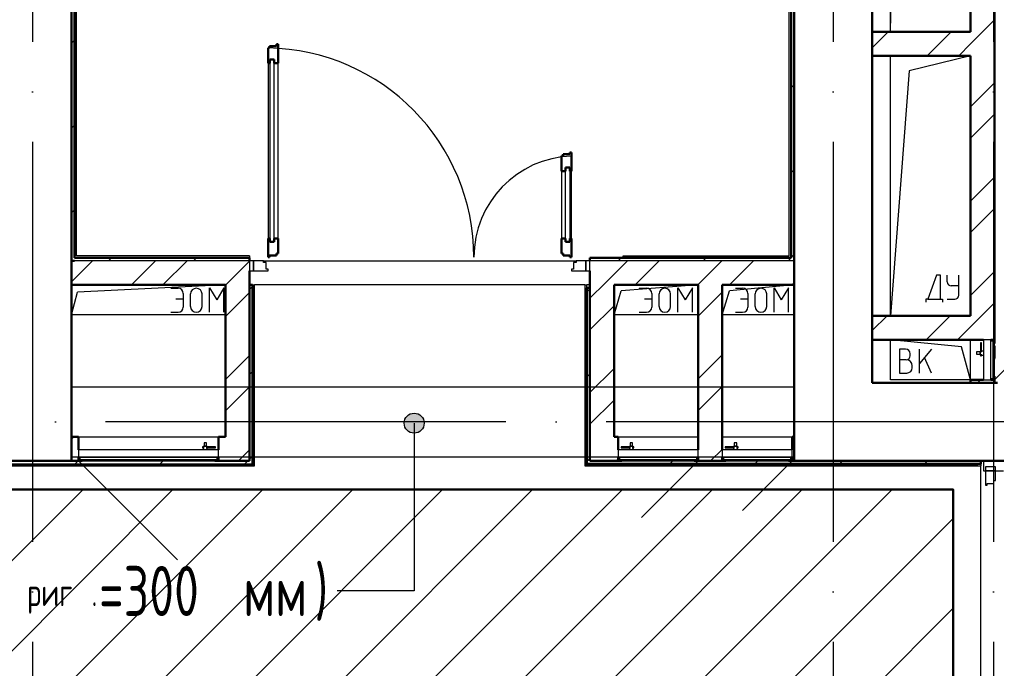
# Model space of a CAD drawing. Header units: millimetres. Extents: x -259809 to 472825, y -397243 to 31861.
# Drawn here: x -45520 to -40641, y -365465 to -362221 of the extents above; entities that cross this region are included whole.
import ezdxf

# ---------------------------------------------------------------- set-up
doc = ezdxf.new("R2010")
doc.units = ezdxf.units.MM
doc.linetypes.add('ADSK_Линия сетки', pattern=[25, 20, -2.5, 0, -2.5])
doc.linetypes.add('ADSK_Сверху', pattern=[450, 300, -150])
for name, color, linetype, lineweight in [('Аннотация', 252, 'Continuous', 18), ('Витраж', 252, 'Continuous', 9), ('Двери', 252, 'Continuous', 9), ('Линии', 7, 'Continuous', 9), ('лс', 5, 'Continuous', 30), ('Оборудование', 8, 'Continuous', 18), ('Ограждение', 252, 'Continuous', 9), ('Оси', 252, 'Continuous', 9), ('Перекрытие', 252, 'Continuous', 18), ('Стены внутренние', 252, 'Continuous', 18), ('Стены наружные', 252, 'Continuous', 18), ('Стены штриховка', 7, 'Continuous', 9)]:
    doc.layers.add(name, color=color, linetype=linetype, lineweight=lineweight)
doc.layers.add('Двери открывание', color=7, linetype='Continuous', lineweight=9, true_color=0xc0c0c0)
doc.styles.add('GOST Common_3', font='', dxfattribs={"height": 3.5})
doc.styles.add('GOST Common_5', font='', dxfattribs={"width": 0.9, "height": 2.5})
doc.styles.get('GOST Common_3').set_extended_font_data('GOST 2.304 type A')
doc.styles.get('GOST Common_5').set_extended_font_data('GOST 2.304 type A')
pattern_1 = [(0, (-32119.8, 94.4), (0, 600), []), (90, (-32119.8, 94.4), (-600, 4e-14), [])]

# ---------------------------------------------------------------- blocks, each defined once
blk = doc.blocks.new('1 этаж')
at = {"layer": 'Аннотация', "lineweight": 9, "true_color": 0x636466}
h = blk.add_hatch(color=251, dxfattribs=at)
edge = h.paths.add_edge_path()
edge.add_arc((-43549, -11552.1), 50, 0, 360)
at = {"layer": 'Ограждение', "true_color": 0x636466}
h = blk.add_hatch(dxfattribs=at)
h.set_pattern_fill('FP_25', color=251, style=0, pattern_type=2)
h.set_pattern_definition(pattern_1)
h.paths.add_polyline_path([(-44345.8, -11765.3), (-44345.8, -10860.3), (-44355.8, -10860.3), (-44355.8, -10875.3), (-44350.8, -10875.3), (-44350.8, -11760.3)])
h = blk.add_hatch(dxfattribs=at)
h.set_pattern_fill('FP_25', color=251, style=0, pattern_type=2)
h.set_pattern_definition(pattern_1)
h.paths.add_polyline_path([(-42695.8, -11765.3), (-42690.8, -11760.3), (-42690.8, -10880.3), (-42685.8, -10880.3), (-42686.1, -10860.3), (-42695.8, -10860.3), (-42695.8, -11760.3)])
h = blk.add_hatch(dxfattribs=at)
h.set_pattern_fill('FP_26', color=251, style=0, pattern_type=2)
h.set_pattern_definition(pattern_1)
h.paths.add_polyline_path([(-44345.8, -11765.3), (-44350.8, -11760.3), (-45745.8, -11760.3), (-45745.8, -11755.3), (-45760.8, -11755.3), (-45760.8, -11765.3), (-44350.8, -11765.3)])
h = blk.add_hatch(dxfattribs=at)
h.set_pattern_fill('FP_26', color=251, style=0, pattern_type=2)
h.set_pattern_definition(pattern_1)
h.paths.add_polyline_path([(-40733.3, -11765.3), (-40718.3, -11765.3), (-40718.3, -11755.3), (-40733.3, -11755.3), (-40733.3, -11760.3), (-42690.8, -11760.3), (-42695.8, -11765.3), (-40935.5, -11765.3)])
at = {"color": 251, "lineweight": 18, "true_color": 0x636466}
for p, q in [((-41170.8, -9595.3), (-41170.8, -5655.3)), ((-41170.8, -9595.3), (-41075.8, -5738.4)), ((-41170.8, -11015.3), (-41170.8, -9715.3)), ((-40770.8, -9715.3), (-41076.2, -9791.4)), ((-41076.2, -9791.4), (-41170.8, -11015.3)), ((-40940.1, -10812.8), (-40984, -10932.7)), ((-40920.5, -10812.8), (-40940.1, -10812.8)), ((-40920.6, -10932.8), (-40920.5, -10812.8)), ((-40886.4, -10846.2), (-40886.3, -10812.9)), ((-40829.1, -10912.9), (-40829, -10812.9)), ((-44490.8, -10860.3), (-45230.3, -10897)), ((-44764.8, -10877.6), (-44728.3, -10877.6)), ((-44571.8, -10875), (-44535.2, -10935)), ((-44571.8, -10997.6), (-44571.8, -10875)), ((-44498.7, -10875), (-44535.2, -10935)), ((-44498.7, -10997.6), (-44498.7, -10875)), ((-42130.8, -10860.3), (-42514.8, -10890.2)), ((-42424.8, -10877.6), (-42388.3, -10877.6)), ((-42231.8, -10875), (-42195.2, -10935)), ((-42231.8, -10997.6), (-42231.8, -10875)), ((-42158.7, -10875), (-42195.2, -10935)), ((-42158.7, -10997.6), (-42158.7, -10875)), ((-41650.8, -10860.3), (-41974.8, -10890.2)), ((-41944.8, -10877.6), (-41908.3, -10877.6)), ((-41751.8, -10875), (-41715.2, -10935)), ((-41751.8, -10997.6), (-41751.8, -10875)), ((-41678.7, -10875), (-41715.2, -10935)), ((-41678.7, -10997.6), (-41678.7, -10875)), ((-40829, -10866.3), (-40866.4, -10866.2)), ((-45260.8, -11010.3), (-45230.3, -10897)), ((-44702.2, -10903.7), (-44702.2, -10971.5)), ((-44665.7, -10968.9), (-44665.7, -10906.3)), ((-44608.3, -10968.9), (-44608.3, -10906.3)), ((-42550.8, -11010.3), (-42514.8, -10890.2)), ((-42362.2, -10903.7), (-42362.2, -10971.5)), ((-42325.7, -10968.9), (-42325.7, -10906.3)), ((-42268.3, -10968.9), (-42268.3, -10906.3)), ((-42010.8, -11010.3), (-41974.8, -10890.2)), ((-41882.2, -10903.7), (-41882.2, -10971.5)), ((-41845.7, -10968.9), (-41845.7, -10906.3)), ((-41788.3, -10968.9), (-41788.3, -10906.3)), ((-44738.7, -10929.8), (-44702.2, -10929.8)), ((-42398.7, -10929.8), (-42362.2, -10929.8)), ((-41918.7, -10929.8), (-41882.2, -10929.8)), ((-40994, -10932.7), (-40994, -10947.7)), ((-40984, -10932.7), (-40994, -10932.7)), ((-40984, -10932.7), (-40920.6, -10932.8)), ((-40920.6, -10932.8), (-40910.6, -10932.8)), ((-40910.6, -10932.8), (-40910.7, -10947.8)), ((-40886.5, -10932.9), (-40849.1, -10932.9)), ((-44490.8, -11010.3), (-45260.8, -11010.3)), ((-44764.8, -10997.6), (-44728.3, -10997.6)), ((-42130.8, -11010.3), (-42550.8, -11010.3)), ((-42424.8, -10997.6), (-42388.3, -10997.6)), ((-41650.8, -11010.3), (-42010.8, -11010.3)), ((-41944.8, -10997.6), (-41908.3, -10997.6)), ((-40816, -11170), (-41170.8, -11135.3)), ((-41170.8, -11335.3), (-41170.8, -11135.3)), ((-40770.8, -11335.3), (-40816, -11170)), ((-41094.7, -11181.6), (-41124.7, -11181.6)), ((-41124.7, -11181.6), (-41124.7, -11301.6)), ((-41071.3, -11214.9), (-41071.3, -11204.9)), ((-40964.7, -11181.6), (-41024.7, -11253.1)), ((-41024.7, -11301.6), (-41024.7, -11181.6)), ((-41091.3, -11234.9), (-41124.7, -11234.9)), ((-41061.3, -11274.9), (-41061.3, -11264.9)), ((-40964.7, -11301.6), (-41000.6, -11224.4)), ((-41124.7, -11301.6), (-41088, -11301.6)), ((-40770.8, -11335.3), (-41170.8, -11335.3))]:
    blk.add_line(p, q, dxfattribs=at)
for centre, radius, start, end in [((-44728.3, -10903.7), 26.1, 0, 90), ((-44637, -10906.3), 28.7, 0, 180), ((-42388.3, -10903.7), 26.1, 0, 90), ((-42297, -10906.3), 28.7, 0, 180), ((-41908.3, -10903.7), 26.1, 0, 90), ((-41817, -10906.3), 28.7, 0, 180), ((-40866.4, -10846.2), 20, 179.913, 269.913), ((-40849.1, -10912.9), 20, 269.913, 359.913), ((-44728.3, -10971.5), 26.1, 270, 0), ((-44637, -10968.9), 28.7, 180, 0), ((-42388.3, -10971.5), 26.1, 270, 0), ((-42297, -10968.9), 28.7, 180, 0), ((-41908.3, -10971.5), 26.1, 270, 0), ((-41817, -10968.9), 28.7, 180, 0), ((-41094.7, -11204.9), 23.3, 0, 90), ((-41091.3, -11214.9), 20, 270, 0), ((-41091.3, -11264.9), 30, 0, 90), ((-41088, -11274.9), 26.7, 270, 0)]:
    blk.add_arc(centre, radius, start, end, dxfattribs=at)
at = {"layer": 'Аннотация', "color": 251, "lineweight": 9, "true_color": 0x636466}
for p, q in [((-43549, -11552.1), (-43549, -12391)), ((-43927.4, -12391), (-43933.6, -12391)), ((-43549, -12391), (-43927.4, -12391))]:
    blk.add_line(p, q, dxfattribs=at)
blk.add_circle((-43549, -11552.1), 50, dxfattribs=at)
at = {"layer": 'Витраж', "color": 251, "lineweight": 18, "true_color": 0x636466}
for p, q in [((-40705.8, -11740.3), (-40705.8, -11790.3)), ((-40605.8, -11740.3), (-40705.8, -11740.3)), ((-40705.8, -11790.3), (-40695.8, -11790.3)), ((-40645.8, -11790.3), (-40605.8, -11790.3))]:
    blk.add_line(p, q, dxfattribs=at)
at = {"layer": 'Двери', "color": 251, "lineweight": 30, "true_color": 0x636466}
for p, q in [((-44228.8, -9658.3), (-44236.8, -9658.3)), ((-44236.8, -9658.3), (-44236.8, -9667.3)), ((-44228.8, -9752.3), (-44228.8, -9658.3)), ((-44270.8, -9676.3), (-44278.8, -9676.3)), ((-44278.8, -9676.3), (-44278.8, -9752.3)), ((-44236.8, -9667.3), (-44270.8, -9667.3)), ((-44270.8, -9667.3), (-44270.8, -9676.3)), ((-44269.8, -9752.3), (-44278.8, -9752.3)), ((-44269.8, -9734.3), (-44269.8, -9752.3)), ((-44248.8, -9734.3), (-44269.8, -9734.3)), ((-44248.8, -9752.3), (-44248.8, -9734.3)), ((-44228.8, -9752.3), (-44248.8, -9752.3)), ((-42804.8, -10216.3), (-42812.8, -10216.3)), ((-42812.8, -10216.3), (-42812.8, -10292.3)), ((-42770.8, -10207.3), (-42804.8, -10207.3)), ((-42804.8, -10207.3), (-42804.8, -10216.3)), ((-42762.8, -10198.3), (-42770.8, -10198.3)), ((-42770.8, -10198.3), (-42770.8, -10207.3)), ((-42762.8, -10292.3), (-42762.8, -10198.3)), ((-42812.8, -10292.3), (-42792.8, -10292.3)), ((-42792.8, -10292.3), (-42792.8, -10274.3)), ((-42792.8, -10274.3), (-42771.8, -10274.3)), ((-42771.8, -10274.3), (-42771.8, -10292.3)), ((-42771.8, -10292.3), (-42762.8, -10292.3)), ((-44278.8, -10628.3), (-44278.8, -10722.3)), ((-44269.8, -10628.3), (-44278.8, -10628.3)), ((-44269.8, -10646.3), (-44269.8, -10628.3)), ((-44248.8, -10628.3), (-44248.8, -10646.3)), ((-44228.8, -10628.3), (-44248.8, -10628.3)), ((-44228.8, -10704.3), (-44228.8, -10628.3)), ((-42812.8, -10628.3), (-42812.8, -10704.3)), ((-42812.8, -10628.3), (-42792.8, -10628.3)), ((-42792.8, -10628.3), (-42792.8, -10646.3)), ((-42771.8, -10628.3), (-42762.8, -10628.3)), ((-42771.8, -10646.3), (-42771.8, -10628.3)), ((-42762.8, -10722.3), (-42762.8, -10628.3)), ((-44248.8, -10646.3), (-44269.8, -10646.3)), ((-42792.8, -10646.3), (-42771.8, -10646.3)), ((-44278.8, -10722.3), (-44270.8, -10722.3)), ((-44270.8, -10722.3), (-44270.8, -10713.3)), ((-44270.8, -10713.3), (-44236.8, -10713.3)), ((-44236.8, -10713.3), (-44236.8, -10704.3)), ((-44236.8, -10704.3), (-44228.8, -10704.3)), ((-42812.8, -10704.3), (-42804.8, -10704.3)), ((-42804.8, -10704.3), (-42804.8, -10713.3)), ((-42804.8, -10713.3), (-42770.8, -10713.3)), ((-42770.8, -10713.3), (-42770.8, -10722.3)), ((-42770.8, -10722.3), (-42762.8, -10722.3))]:
    blk.add_line(p, q, dxfattribs=at)
at = {"layer": 'Двери', "color": 251, "true_color": 0x636466}
for p, q in [((-44278.8, -9752.3), (-44278.8, -10628.3)), ((-44269.8, -9734.3), (-44269.8, -10646.3)), ((-44248.8, -9734.3), (-44269.8, -9734.3)), ((-44248.8, -10646.3), (-44248.8, -9734.3)), ((-44228.8, -10628.3), (-44228.8, -9752.3)), ((-42812.8, -10292.3), (-42812.8, -10628.3)), ((-42792.8, -10646.3), (-42792.8, -10274.3)), ((-42792.8, -10274.3), (-42771.8, -10274.3)), ((-42771.8, -10274.3), (-42771.8, -10646.3)), ((-42762.8, -10628.3), (-42762.8, -10292.3)), ((-44269.8, -10646.3), (-44248.8, -10646.3)), ((-42771.8, -10646.3), (-42792.8, -10646.3)), ((-44370.8, -10740.3), (-44370.8, -10790.3)), ((-44350.8, -10740.3), (-44370.8, -10740.3)), ((-44350.8, -10790.3), (-44350.8, -10740.3)), ((-44301.8, -10740.3), (-44350.8, -10740.3)), ((-44350.8, -10740.3), (-44350.8, -10790.3)), ((-44301.8, -10748.3), (-44301.8, -10740.3)), ((-44287.8, -10748.3), (-44301.8, -10748.3)), ((-44287.8, -10782.3), (-44287.8, -10748.3)), ((-44278.8, -10782.3), (-44287.8, -10782.3)), ((-44278.8, -10790.3), (-44278.8, -10782.3)), ((-42753.8, -10782.3), (-42762.8, -10782.3)), ((-42762.8, -10782.3), (-42762.8, -10790.3)), ((-42739.8, -10748.3), (-42753.8, -10748.3)), ((-42753.8, -10748.3), (-42753.8, -10782.3)), ((-42739.8, -10740.3), (-42739.8, -10748.3)), ((-42690.8, -10740.3), (-42739.8, -10740.3)), ((-42670.8, -10740.3), (-42690.8, -10740.3)), ((-42690.8, -10740.3), (-42690.8, -10790.3)), ((-42690.8, -10790.3), (-42690.8, -10740.3)), ((-42670.8, -10790.3), (-42670.8, -10740.3)), ((-44370.8, -10790.3), (-44350.8, -10790.3)), ((-44350.8, -10790.3), (-44278.8, -10790.3)), ((-42762.8, -10790.3), (-42690.8, -10790.3)), ((-42690.8, -10790.3), (-42670.8, -10790.3)), ((-40645.8, -11770.3), (-40695.8, -11770.3)), ((-40695.8, -11770.3), (-40695.8, -11790.3)), ((-40695.8, -11790.3), (-40645.8, -11790.3)), ((-40645.8, -11790.3), (-40695.8, -11790.3)), ((-40695.8, -11790.3), (-40695.8, -11862.3)), ((-40645.8, -11790.3), (-40645.8, -11770.3)), ((-40645.8, -11839.3), (-40645.8, -11790.3)), ((-40687.8, -11862.3), (-40687.8, -11853.3)), ((-40687.8, -11853.3), (-40653.8, -11853.3)), ((-40653.8, -11853.3), (-40653.8, -11839.3)), ((-40653.8, -11839.3), (-40645.8, -11839.3)), ((-40695.8, -11862.3), (-40687.8, -11862.3))]:
    blk.add_line(p, q, dxfattribs=at)
at = {"layer": 'Двери открывание', "color": 251, "true_color": 0x636466}
for centre, radius, start, end in [((-44296.8, -10722.3), 1046, 0, 89.014), ((-42744.8, -10722.3), 506, 92.0386, 180)]:
    blk.add_arc(centre, radius, start, end, dxfattribs=at)
at = {"layer": 'Линии', "color": 251, "linetype": 'ADSK_Сверху', "ltscale": 100, "true_color": 0x636466}
for p, q in [((-45260.8, -11370.3), (-41650.8, -11370.3)), ((-45260.8, -11720.3), (-41650.8, -11720.3))]:
    blk.add_line(p, q, dxfattribs=at)
at = {"layer": 'Оборудование', "color": 251, "true_color": 0x636466}
for p, q in [((-40721.2, -11151.2), (-40721.2, -11197)), ((-40716.2, -11151.2), (-40721.2, -11151.2)), ((-40716.2, -11197), (-40716.2, -11151.2)), ((-40669.4, -11135.3), (-40705.8, -11135.3)), ((-40705.8, -11135.3), (-40705.8, -11335.3)), ((-40668.5, -11334.4), (-40668.5, -11136.2)), ((-40658.8, -11142.3), (-40668.5, -11142.3)), ((-40658.8, -11163.3), (-40657.4, -11163.3)), ((-40658.8, -11163.3), (-40657.4, -11163.3)), ((-40657.8, -11327.4), (-40657.8, -11143.3)), ((-40650.8, -11154.3), (-40656.3, -11154.3)), ((-40650.8, -11316.3), (-40650.8, -11154.3)), ((-40648.8, -11163.3), (-40650.8, -11163.3)), ((-40648.8, -11167.3), (-40648.8, -11163.3)), ((-40648.8, -11167.3), (-40648.8, -11227.8)), ((-40723.7, -11195.7), (-40741.1, -11195.7)), ((-40741.1, -11195.7), (-40741.1, -11207.9)), ((-40741.1, -11207.9), (-40723.7, -11207.9)), ((-40721.7, -11193.7), (-40723.7, -11195.7)), ((-40723.7, -11195.7), (-40723.7, -11207.9)), ((-40723.7, -11207.9), (-40721.7, -11209.9)), ((-40705.8, -11192.2), (-40721.7, -11192.2)), ((-40721.7, -11192.2), (-40721.7, -11211.5)), ((-40721.7, -11211.5), (-40705.8, -11211.5)), ((-40721.2, -11206.6), (-40721.2, -11214.9)), ((-40721.2, -11214.9), (-40716.2, -11214.9)), ((-40716.2, -11214.9), (-40716.2, -11206.6)), ((-40650.8, -11335.3), (-40509.4, -11193.9)), ((-40650.8, -11231.8), (-40648.8, -11231.8)), ((-40648.8, -11231.8), (-40648.8, -11227.8)), ((-40657.4, -11307.3), (-40658.8, -11307.3)), ((-40658.8, -11307.3), (-40657.3, -11307.3)), ((-40656.3, -11316.3), (-40650.8, -11316.3)), ((-40705.8, -11335.3), (-40669.4, -11335.3)), ((-40668.5, -11328.3), (-40658.8, -11328.3)), ((-44598.4, -11650), (-44598.4, -11667.5)), ((-44586.2, -11650), (-44598.4, -11650)), ((-44586.2, -11667.5), (-44586.2, -11650)), ((-42470.4, -11650), (-42470.4, -11667.5)), ((-42458.2, -11650), (-42470.4, -11650)), ((-42458.2, -11667.5), (-42458.2, -11650)), ((-41950.4, -11650), (-41950.4, -11667.5)), ((-41938.2, -11650), (-41950.4, -11650)), ((-41938.2, -11667.5), (-41938.2, -11650)), ((-45225.8, -11685.3), (-45225.8, -11721.7)), ((-44525.8, -11685.3), (-45225.8, -11685.3)), ((-44597.1, -11669.9), (-44605.4, -11669.9)), ((-44605.4, -11669.9), (-44605.4, -11674.9)), ((-44605.4, -11674.9), (-44597.1, -11674.9)), ((-44602, -11669.4), (-44602, -11685.3)), ((-44582.7, -11669.4), (-44602, -11669.4)), ((-44598.4, -11667.5), (-44600.4, -11669.4)), ((-44586.2, -11667.5), (-44598.4, -11667.5)), ((-44541.7, -11669.9), (-44587.5, -11669.9)), ((-44587.5, -11674.9), (-44541.7, -11674.9)), ((-44584.2, -11669.4), (-44586.2, -11667.5)), ((-44582.7, -11685.3), (-44582.7, -11669.4)), ((-44541.7, -11674.9), (-44541.7, -11669.9)), ((-44525.8, -11721.7), (-44525.8, -11685.3)), ((-42530.8, -11685.3), (-42530.8, -11721.7)), ((-42130.8, -11685.3), (-42530.8, -11685.3)), ((-42515, -11669.9), (-42515, -11674.9)), ((-42469.1, -11669.9), (-42515, -11669.9)), ((-42515, -11674.9), (-42469.1, -11674.9)), ((-42474, -11669.4), (-42474, -11685.3)), ((-42454.7, -11669.4), (-42474, -11669.4)), ((-42470.4, -11667.5), (-42472.4, -11669.4)), ((-42458.2, -11667.5), (-42470.4, -11667.5)), ((-42451.2, -11669.9), (-42459.5, -11669.9)), ((-42459.5, -11674.9), (-42451.2, -11674.9)), ((-42456.2, -11669.4), (-42458.2, -11667.5)), ((-42454.7, -11685.3), (-42454.7, -11669.4)), ((-42451.2, -11674.9), (-42451.2, -11669.9)), ((-42130.8, -11721.7), (-42130.8, -11685.3)), ((-42010.8, -11685.3), (-42010.8, -11721.7)), ((-41660.8, -11685.3), (-42010.8, -11685.3)), ((-41995, -11669.9), (-41995, -11674.9)), ((-41949.1, -11669.9), (-41995, -11669.9)), ((-41995, -11674.9), (-41949.1, -11674.9)), ((-41954, -11669.4), (-41954, -11685.3)), ((-41934.7, -11669.4), (-41954, -11669.4)), ((-41950.4, -11667.5), (-41952.4, -11669.4)), ((-41938.2, -11667.5), (-41950.4, -11667.5)), ((-41931.2, -11669.9), (-41939.5, -11669.9)), ((-41939.5, -11674.9), (-41931.2, -11674.9)), ((-41936.2, -11669.4), (-41938.2, -11667.5)), ((-41934.7, -11685.3), (-41934.7, -11669.4)), ((-41931.2, -11674.9), (-41931.2, -11669.9)), ((-41660.8, -11721.7), (-41660.8, -11685.3)), ((-45225.8, -11740.3), (-44730.8, -12235.3)), ((-45224.9, -11722.6), (-44526.7, -11722.6)), ((-45218.8, -11722.6), (-45218.8, -11732.4)), ((-45217.8, -11733.3), (-44533.8, -11733.3)), ((-45206.8, -11734.8), (-45206.8, -11740.3)), ((-45206.8, -11740.3), (-44544.8, -11740.3)), ((-44544.8, -11740.3), (-44544.8, -11734.8)), ((-44532.8, -11732.4), (-44532.8, -11722.6)), ((-42529.9, -11722.6), (-42131.7, -11722.6)), ((-42523.8, -11722.6), (-42523.8, -11732.4)), ((-42522.8, -11733.3), (-42138.8, -11733.3)), ((-42511.8, -11734.8), (-42511.8, -11740.3)), ((-42511.8, -11740.3), (-42149.8, -11740.3)), ((-42130.8, -11740.3), (-42413.6, -12023.2)), ((-42149.8, -11740.3), (-42149.8, -11734.8)), ((-42137.8, -11732.4), (-42137.8, -11722.6)), ((-42009.9, -11722.6), (-41661.7, -11722.6)), ((-42003.8, -11722.6), (-42003.8, -11732.4)), ((-42002.8, -11733.3), (-41668.8, -11733.3)), ((-41991.8, -11734.8), (-41991.8, -11740.3)), ((-41991.8, -11740.3), (-41679.8, -11740.3)), ((-41660.8, -11740.3), (-41908.3, -11987.8)), ((-41688.8, -11732.4), (-41688.8, -11733.5)), ((-41688.8, -11733.5), (-41688.8, -11732.4)), ((-41679.8, -11740.3), (-41679.8, -11734.8)), ((-41667.8, -11732.4), (-41667.8, -11722.6))]:
    blk.add_line(p, q, dxfattribs=at)
for points, knots in [([(-40668.5, -11136.2), (-40668.5, -11136.1), (-40668.5, -11136), (-40668.6, -11135.9), (-40668.6, -11135.7), (-40668.8, -11135.6), (-40669, -11135.4), (-40669.2, -11135.3), (-40669.3, -11135.3), (-40669.4, -11135.3)], [0, 0, 0, 0, 0.166667, 0.25, 0.333333, 0.5, 0.666667, 0.833333, 1, 1, 1, 1]), ([(-40657.8, -11143.3), (-40657.8, -11143.2), (-40657.8, -11143.1), (-40657.9, -11142.9), (-40657.9, -11142.8), (-40658, -11142.7), (-40658.1, -11142.5), (-40658.3, -11142.4), (-40658.5, -11142.3), (-40658.7, -11142.3), (-40658.8, -11142.3)], [0, 0, 0, 0, 0.166667, 0.25, 0.333333, 0.416667, 0.541667, 0.666667, 0.833333, 1, 1, 1, 1]), ([(-40656.3, -11154.3), (-40656.4, -11154.3), (-40656.6, -11154.3), (-40656.9, -11154.2), (-40657, -11154.1), (-40657.2, -11154), (-40657.4, -11153.9), (-40657.5, -11153.7), (-40657.6, -11153.5), (-40657.7, -11153.4), (-40657.8, -11153.1), (-40657.8, -11152.9), (-40657.8, -11152.8)], [0, 0, 0, 0, 0.166667, 0.25, 0.333333, 0.416667, 0.5, 0.583333, 0.666667, 0.75, 0.833333, 1, 1, 1, 1]), ([(-40657.8, -11317.8), (-40657.8, -11317.7), (-40657.8, -11317.5), (-40657.7, -11317.3), (-40657.6, -11317.1), (-40657.5, -11316.9), (-40657.4, -11316.8), (-40657.2, -11316.6), (-40657, -11316.5), (-40656.9, -11316.4), (-40656.6, -11316.3), (-40656.4, -11316.3), (-40656.3, -11316.3)], [-1, -1, -1, -1, -0.833333, -0.75, -0.666667, -0.583333, -0.5, -0.416667, -0.333333, -0.25, -0.166667, 0, 0, 0, 0]), ([(-40669.4, -11335.3), (-40669.3, -11335.3), (-40669.2, -11335.3), (-40669, -11335.2), (-40668.8, -11335.1), (-40668.6, -11334.9), (-40668.6, -11334.8), (-40668.5, -11334.6), (-40668.5, -11334.5), (-40668.5, -11334.4)], [-1, -1, -1, -1, -0.833333, -0.666667, -0.5, -0.333333, -0.25, -0.166667, 0, 0, 0, 0]), ([(-40658.8, -11328.3), (-40658.7, -11328.3), (-40658.5, -11328.3), (-40658.3, -11328.2), (-40658.1, -11328.1), (-40658, -11328), (-40657.9, -11327.8), (-40657.9, -11327.7), (-40657.8, -11327.6), (-40657.8, -11327.4), (-40657.8, -11327.4)], [-1, -1, -1, -1, -0.833333, -0.666667, -0.541667, -0.416667, -0.333333, -0.25, -0.166667, 0, 0, 0, 0]), ([(-45225.8, -11721.7), (-45225.8, -11721.8), (-45225.8, -11721.9), (-45225.7, -11722.2), (-45225.5, -11722.4), (-45225.4, -11722.5), (-45225.2, -11722.5), (-45225.1, -11722.6), (-45225, -11722.6), (-45224.9, -11722.6)], [-1, -1, -1, -1, -0.833333, -0.666667, -0.5, -0.333333, -0.25, -0.166667, 0, 0, 0, 0]), ([(-45218.8, -11732.4), (-45218.8, -11732.4), (-45218.8, -11732.6), (-45218.7, -11732.8), (-45218.6, -11733), (-45218.4, -11733.1), (-45218.3, -11733.2), (-45218.2, -11733.2), (-45218.1, -11733.3), (-45217.9, -11733.3), (-45217.8, -11733.3)], [-1, -1, -1, -1, -0.833333, -0.666667, -0.541667, -0.416667, -0.333333, -0.25, -0.166667, 0, 0, 0, 0]), ([(-45208.3, -11733.3), (-45208.2, -11733.3), (-45208, -11733.3), (-45207.7, -11733.4), (-45207.6, -11733.5), (-45207.4, -11733.6), (-45207.2, -11733.8), (-45207.1, -11733.9), (-45207, -11734.1), (-45206.9, -11734.3), (-45206.8, -11734.5), (-45206.8, -11734.7), (-45206.8, -11734.8)], [-1, -1, -1, -1, -0.833333, -0.75, -0.666667, -0.583333, -0.5, -0.416667, -0.333333, -0.25, -0.166667, 0, 0, 0, 0]), ([(-44544.8, -11734.8), (-44544.8, -11734.7), (-44544.8, -11734.5), (-44544.7, -11734.3), (-44544.6, -11734.1), (-44544.5, -11733.9), (-44544.4, -11733.8), (-44544.2, -11733.6), (-44544, -11733.5), (-44543.9, -11733.4), (-44543.6, -11733.3), (-44543.4, -11733.3), (-44543.3, -11733.3)], [0, 0, 0, 0, 0.166667, 0.25, 0.333333, 0.416667, 0.5, 0.583333, 0.666667, 0.75, 0.833333, 1, 1, 1, 1]), ([(-44533.8, -11733.3), (-44533.7, -11733.3), (-44533.5, -11733.3), (-44533.4, -11733.2), (-44533.3, -11733.2), (-44533.2, -11733.1), (-44533, -11733), (-44532.9, -11732.8), (-44532.8, -11732.6), (-44532.8, -11732.4), (-44532.8, -11732.4)], [0, 0, 0, 0, 0.166667, 0.25, 0.333333, 0.416667, 0.541667, 0.666667, 0.833333, 1, 1, 1, 1]), ([(-44526.7, -11722.6), (-44526.6, -11722.6), (-44526.5, -11722.6), (-44526.4, -11722.5), (-44526.2, -11722.5), (-44526.1, -11722.4), (-44525.9, -11722.2), (-44525.8, -11721.9), (-44525.8, -11721.8), (-44525.8, -11721.7)], [0, 0, 0, 0, 0.166667, 0.25, 0.333333, 0.5, 0.666667, 0.833333, 1, 1, 1, 1]), ([(-42530.8, -11721.7), (-42530.8, -11721.8), (-42530.8, -11721.9), (-42530.7, -11722.1), (-42530.6, -11722.3), (-42530.4, -11722.4), (-42530.3, -11722.5), (-42530.1, -11722.6), (-42530, -11722.6), (-42529.9, -11722.6)], [0, 0, 0, 0, 0.166667, 0.333333, 0.458333, 0.583333, 0.708333, 0.833333, 1, 1, 1, 1]), ([(-42523.8, -11732.4), (-42523.8, -11732.4), (-42523.8, -11732.6), (-42523.7, -11732.8), (-42523.6, -11733), (-42523.4, -11733.1), (-42523.3, -11733.2), (-42523.2, -11733.2), (-42523.1, -11733.3), (-42522.9, -11733.3), (-42522.8, -11733.3)], [0, 0, 0, 0, 0.166667, 0.333333, 0.458333, 0.583333, 0.666667, 0.75, 0.833333, 1, 1, 1, 1]), ([(-42513.3, -11733.3), (-42513.2, -11733.3), (-42513, -11733.3), (-42512.7, -11733.4), (-42512.6, -11733.5), (-42512.4, -11733.6), (-42512.2, -11733.8), (-42512.1, -11733.9), (-42512, -11734.1), (-42511.9, -11734.3), (-42511.8, -11734.5), (-42511.8, -11734.7), (-42511.8, -11734.8)], [0, 0, 0, 0, 0.166667, 0.25, 0.333333, 0.416667, 0.5, 0.583333, 0.666667, 0.75, 0.833333, 1, 1, 1, 1]), ([(-42149.8, -11734.8), (-42149.8, -11734.7), (-42149.8, -11734.5), (-42149.7, -11734.3), (-42149.6, -11734.1), (-42149.5, -11733.9), (-42149.4, -11733.8), (-42149.2, -11733.6), (-42149, -11733.5), (-42148.9, -11733.4), (-42148.6, -11733.3), (-42148.4, -11733.3), (-42148.3, -11733.3)], [-1, -1, -1, -1, -0.833333, -0.75, -0.666667, -0.583333, -0.5, -0.416667, -0.333333, -0.25, -0.166667, 0, 0, 0, 0]), ([(-42138.8, -11733.3), (-42138.7, -11733.3), (-42138.5, -11733.3), (-42138.4, -11733.2), (-42138.3, -11733.2), (-42138.2, -11733.1), (-42138, -11733), (-42137.9, -11732.8), (-42137.8, -11732.6), (-42137.8, -11732.4), (-42137.8, -11732.4)], [-1, -1, -1, -1, -0.833333, -0.75, -0.666667, -0.583333, -0.458333, -0.333333, -0.166667, 0, 0, 0, 0]), ([(-42131.7, -11722.6), (-42131.6, -11722.6), (-42131.5, -11722.6), (-42131.3, -11722.5), (-42131.2, -11722.4), (-42131, -11722.3), (-42130.9, -11722.1), (-42130.8, -11721.9), (-42130.8, -11721.8), (-42130.8, -11721.7)], [-1, -1, -1, -1, -0.833333, -0.75, -0.583333, -0.458333, -0.333333, -0.166667, 0, 0, 0, 0]), ([(-42010.8, -11721.7), (-42010.8, -11721.8), (-42010.8, -11721.9), (-42010.7, -11722.1), (-42010.6, -11722.3), (-42010.4, -11722.4), (-42010.3, -11722.5), (-42010.1, -11722.6), (-42010, -11722.6), (-42009.9, -11722.6)], [0, 0, 0, 0, 0.166667, 0.333333, 0.458333, 0.583333, 0.708333, 0.833333, 1, 1, 1, 1]), ([(-42003.8, -11732.4), (-42003.8, -11732.4), (-42003.8, -11732.6), (-42003.7, -11732.8), (-42003.6, -11733), (-42003.4, -11733.1), (-42003.3, -11733.2), (-42003.2, -11733.2), (-42003.1, -11733.3), (-42002.9, -11733.3), (-42002.8, -11733.3)], [0, 0, 0, 0, 0.166667, 0.333333, 0.458333, 0.583333, 0.666667, 0.75, 0.833333, 1, 1, 1, 1]), ([(-41993.3, -11733.3), (-41993.2, -11733.3), (-41993, -11733.3), (-41992.7, -11733.4), (-41992.6, -11733.5), (-41992.4, -11733.6), (-41992.2, -11733.8), (-41992.1, -11733.9), (-41992, -11734.1), (-41991.9, -11734.3), (-41991.8, -11734.5), (-41991.8, -11734.7), (-41991.8, -11734.8)], [0, 0, 0, 0, 0.166667, 0.25, 0.333333, 0.416667, 0.5, 0.583333, 0.666667, 0.75, 0.833333, 1, 1, 1, 1]), ([(-41679.8, -11734.8), (-41679.8, -11734.7), (-41679.8, -11734.5), (-41679.7, -11734.3), (-41679.6, -11734.1), (-41679.5, -11733.9), (-41679.4, -11733.8), (-41679.2, -11733.6), (-41679, -11733.5), (-41678.9, -11733.4), (-41678.6, -11733.3), (-41678.4, -11733.3), (-41678.3, -11733.3)], [-1, -1, -1, -1, -0.833333, -0.75, -0.666667, -0.583333, -0.5, -0.416667, -0.333333, -0.25, -0.166667, 0, 0, 0, 0]), ([(-41668.8, -11733.3), (-41668.7, -11733.3), (-41668.5, -11733.3), (-41668.4, -11733.2), (-41668.3, -11733.2), (-41668.2, -11733.1), (-41668, -11733), (-41667.9, -11732.8), (-41667.8, -11732.6), (-41667.8, -11732.4), (-41667.8, -11732.4)], [-1, -1, -1, -1, -0.833333, -0.75, -0.666667, -0.583333, -0.458333, -0.333333, -0.166667, 0, 0, 0, 0]), ([(-41661.7, -11722.6), (-41661.6, -11722.6), (-41661.5, -11722.6), (-41661.3, -11722.5), (-41661.2, -11722.4), (-41661, -11722.3), (-41660.9, -11722.1), (-41660.8, -11721.9), (-41660.8, -11721.8), (-41660.8, -11721.7)], [-1, -1, -1, -1, -0.833333, -0.75, -0.583333, -0.458333, -0.333333, -0.166667, 0, 0, 0, 0])]:
    blk.add_open_spline(points, degree=3, knots=knots, dxfattribs=at)
at = {"layer": 'Ограждение', "color": 251, "true_color": 0x636466}
for p, q in [((-41675.8, -10715.3), (-41675.8, -8793.6)), ((-45235.8, -10715.3), (-45235.8, -9140.3)), ((-44370.8, -10715.3), (-45235.8, -10715.3)), ((-44370.8, -10715.3), (-44370.8, -10725.3)), ((-42505.8, -10715.3), (-41675.8, -10715.3)), ((-42505.8, -10725.3), (-42505.8, -10715.3)), ((-44355.8, -10860.3), (-44345.8, -10860.3)), ((-44345.8, -11765.3), (-44345.8, -10860.3)), ((-42695.8, -10860.3), (-42685.8, -10860.3)), ((-42695.8, -10860.3), (-42695.8, -11765.3)), ((-42685.8, -10875.3), (-42685.8, -10860.3)), ((-40718.3, -11755.3), (-40718.3, -11765.3)), ((-45760.8, -11765.3), (-44345.8, -11765.3)), ((-44345.8, -11765.3), (-44350.8, -11760.3)), ((-42695.8, -11765.3), (-42690.8, -11760.3)), ((-42695.8, -11765.3), (-40718.3, -11765.3))]:
    blk.add_line(p, q, dxfattribs=at)
at = {"layer": 'Оси', "color": 251, "linetype": 'ADSK_Линия сетки', "ltscale": 100, "true_color": 0x636466}
for p, q in [((-45455.8, -2645.3), (-45455.8, -33771.4)), ((-41455.8, -2645.3), (-41455.8, -33771.4)), ((-40655.8, -2645.3), (-40655.8, -33771.4)), ((4411.5, -11545.3), (-72528.1, -11545.3))]:
    blk.add_line(p, q, dxfattribs=at)
at = {"layer": 'Перекрытие', "color": 251, "ltscale": 100, "true_color": 0x636466}
for p, q in [((-44490.8, -11010.3), (-45260.8, -11010.3)), ((-42130.8, -11010.3), (-42550.8, -11010.3)), ((-41650.8, -11010.3), (-42010.8, -11010.3)), ((-41170.8, -11335.3), (-41170.8, -11135.3)), ((-40770.8, -11335.3), (-41170.8, -11335.3)), ((-40718.3, -13845.3), (-40718.3, -11765.3))]:
    blk.add_line(p, q, dxfattribs=at)
at = {"layer": 'Стены внутренние', "color": 251, "lineweight": 30, "true_color": 0x636466}
for p, q in [((-41260.8, -9595.3), (-41260.8, -5655.3)), ((-41260.8, -11015.3), (-41260.8, -9715.3)), ((-45260.8, -11740.3), (-45260.8, -10860.3)), ((-41650.8, -10860.3), (-41650.8, -11740.3)), ((-41260.8, -11350.3), (-41260.8, -11135.3)), ((-40770.8, -11350.3), (-41260.8, -11350.3)), ((-40718.3, -11740.3), (-40593.3, -11740.3))]:
    blk.add_line(p, q, dxfattribs=at)
at = {"layer": 'Стены наружные', "color": 251, "lineweight": 30, "true_color": 0x636466}
for p, q in [((-45260.8, -3545.3), (-45260.8, -10860.3)), ((-45245.8, -10725.3), (-45245.8, -3560.3)), ((-41665.8, -3560.3), (-41665.8, -10725.3)), ((-41650.8, -10860.3), (-41650.8, -3545.3)), ((-40650.8, -5535.3), (-40650.8, -11154.3)), ((-40770.8, -5655.3), (-40770.8, -9595.3)), ((-40770.8, -9595.3), (-41260.8, -9595.3)), ((-41260.8, -9595.3), (-41260.8, -9715.3)), ((-41260.8, -9715.3), (-40770.8, -9715.3)), ((-40770.8, -9715.3), (-40770.8, -11015.3)), ((-44370.8, -10725.3), (-45245.8, -10725.3)), ((-44370.8, -10740.3), (-44370.8, -10725.3)), ((-41665.8, -10725.3), (-42670.8, -10725.3)), ((-42670.8, -10725.3), (-42670.8, -10740.3)), ((-45245.8, -10740.3), (-45260.8, -10740.3)), ((-44370.8, -10790.3), (-44370.8, -11740.3)), ((-42670.8, -11740.3), (-42670.8, -10790.3)), ((-45260.8, -10860.3), (-44490.8, -10860.3)), ((-44490.8, -10860.3), (-44490.8, -11620.3)), ((-44355.8, -10860.3), (-44370.8, -10860.3)), ((-44355.8, -10860.3), (-44355.8, -11755.3)), ((-44350.8, -10875.3), (-44355.8, -10875.3)), ((-44350.8, -11760.3), (-44350.8, -10875.3)), ((-42670.8, -10875.3), (-42685.8, -10875.3)), ((-42685.8, -11755.3), (-42685.8, -10875.3)), ((-42550.8, -10860.3), (-42130.8, -10860.3)), ((-42550.8, -11620.3), (-42550.8, -10860.3)), ((-42130.8, -10860.3), (-42130.8, -11685.3)), ((-42010.8, -10860.3), (-41650.8, -10860.3)), ((-42010.8, -11685.3), (-42010.8, -10860.3)), ((-42690.8, -10880.3), (-42690.8, -11760.3)), ((-42685.8, -10880.3), (-42690.8, -10880.3)), ((-40770.8, -11015.3), (-41260.8, -11015.3)), ((-41260.8, -11015.3), (-41260.8, -11135.3)), ((-41260.8, -11135.3), (-40705.8, -11135.3)), ((-40669.2, -11135.3), (-40650.8, -11135.3)), ((-40650.8, -11316.3), (-40650.8, -11350.3)), ((-40770.8, -11335.3), (-40770.8, -11350.3)), ((-40705.8, -11335.3), (-40770.8, -11335.3)), ((-40770.8, -11350.3), (-40635.8, -11350.3)), ((-40650.8, -11335.3), (-40669.2, -11335.3)), ((-45225.8, -11620.3), (-45260.8, -11620.3)), ((-45225.8, -11685.3), (-45225.8, -11620.3)), ((-44490.8, -11620.3), (-44525.8, -11620.3)), ((-44525.8, -11620.3), (-44525.8, -11685.3)), ((-42530.8, -11620.3), (-42550.8, -11620.3)), ((-42530.8, -11685.3), (-42530.8, -11620.3)), ((-41650.8, -11620.3), (-41660.8, -11620.3)), ((-41660.8, -11620.3), (-41660.8, -11685.3)), ((-45206.8, -11740.3), (-45650.8, -11740.3)), ((-45225.8, -11740.3), (-45225.8, -11721.9)), ((-44370.8, -11740.3), (-44544.8, -11740.3)), ((-44525.8, -11721.9), (-44525.8, -11740.3)), ((-40718.3, -11755.3), (-42685.8, -11755.3)), ((-42511.8, -11740.3), (-42670.8, -11740.3)), ((-42530.8, -11740.3), (-42530.8, -11721.9)), ((-41991.8, -11740.3), (-42149.8, -11740.3)), ((-42130.8, -11721.9), (-42130.8, -11740.3)), ((-42010.8, -11740.3), (-42010.8, -11721.9)), ((-40718.3, -11740.3), (-41679.8, -11740.3)), ((-41660.8, -11721.9), (-41660.8, -11740.3)), ((-40733.3, -11760.3), (-40733.3, -11755.3)), ((-40718.3, -11755.3), (-40718.3, -11740.3)), ((-45745.8, -11760.3), (-44350.8, -11760.3)), ((-42690.8, -11760.3), (-40733.3, -11760.3))]:
    blk.add_line(p, q, dxfattribs=at)
at = {"layer": 'Стены наружные', "color": 251, "linetype": 'Continuous', "lineweight": 9, "true_color": 0x636466}
for p, q in [((-40770.8, -9656.6), (-40650.8, -9536.6)), ((-41260.8, -9675.2), (-41180.9, -9595.3)), ((-40986.6, -9715.3), (-40866.6, -9595.3)), ((-45260.8, -9652.4), (-45245.8, -9637.4)), ((-40829.5, -9715.3), (-40770.8, -9656.6)), ((-40770.8, -9970.9), (-40650.8, -9850.9)), ((-41665.8, -9875.8), (-41650.8, -9860.8)), ((-40770.8, -10128.1), (-40650.8, -10008.1)), ((-45260.8, -10076.7), (-45245.8, -10061.7)), ((-41665.8, -10300.1), (-41650.8, -10285.1)), ((-40770.8, -10442.4), (-40650.8, -10322.4)), ((-45260.8, -10501), (-45245.8, -10486)), ((-40770.8, -10599.6), (-40650.8, -10479.6)), ((-45075.9, -10740.3), (-45060.9, -10725.3)), ((-44651.6, -10740.3), (-44636.6, -10725.3)), ((-42530.3, -10740.3), (-42515.3, -10725.3)), ((-42106, -10740.3), (-42091, -10725.3)), ((-41681.8, -10740.3), (-41666.8, -10725.3)), ((-41665.8, -10724.4), (-41650.8, -10709.4)), ((-45260.8, -10846.4), (-45154.7, -10740.3)), ((-44960.4, -10860.3), (-44840.4, -10740.3)), ((-44803.3, -10860.3), (-44683.3, -10740.3)), ((-44488.9, -10860.3), (-44370.8, -10742.2)), ((-42593.1, -10850.3), (-42483.1, -10740.3)), ((-42445.9, -10860.3), (-42325.9, -10740.3)), ((-42131.6, -10860.3), (-42011.6, -10740.3)), ((-41974.5, -10860.3), (-41854.5, -10740.3)), ((-40770.8, -10913.9), (-40650.8, -10793.9)), ((-44490.8, -10862.2), (-44488.9, -10860.3)), ((-44370.8, -10883.8), (-44355.8, -10868.8)), ((-42670.8, -10928), (-42593.1, -10850.3)), ((-41660.2, -10860.3), (-41650.8, -10850.9)), ((-44490.8, -11019.3), (-44370.8, -10899.3)), ((-42690.8, -10900.8), (-42685.8, -10895.8)), ((-42685.8, -10895.8), (-42670.8, -10880.8)), ((-42130.8, -11016.6), (-42010.8, -10896.6)), ((-44355.8, -10939.5), (-44350.8, -10934.5)), ((-42690.8, -10971.5), (-42685.8, -10966.5)), ((-42670.8, -11085.2), (-42550.8, -10965.2)), ((-40770.8, -11071), (-40650.8, -10951)), ((-44355.8, -11010.2), (-44350.8, -11005.2)), ((-41260.8, -11089.6), (-41186.5, -11015.3)), ((-40992.2, -11135.3), (-40872.2, -11015.3)), ((-42690.8, -11042.2), (-42685.8, -11037.2)), ((-40835.1, -11135.3), (-40770.8, -11071)), ((-44355.8, -11080.9), (-44350.8, -11075.9)), ((-42690.8, -11113), (-42685.8, -11108)), ((-44355.8, -11151.6), (-44350.8, -11146.6)), ((-44490.8, -11333.6), (-44370.8, -11213.6)), ((-44355.8, -11222.3), (-44350.8, -11217.3)), ((-42690.8, -11183.7), (-42685.8, -11178.7)), ((-42130.8, -11330.9), (-42010.8, -11210.9)), ((-42690.8, -11254.4), (-42685.8, -11249.4)), ((-44370.8, -11308), (-44355.8, -11293)), ((-44355.8, -11293), (-44350.8, -11288)), ((-42685.8, -11320.1), (-42670.8, -11305.1)), ((-42670.8, -11399.5), (-42550.8, -11279.5)), ((-44355.8, -11363.7), (-44350.8, -11358.7)), ((-42690.8, -11325.1), (-42685.8, -11320.1)), ((-40735.8, -11350.3), (-40720.8, -11335.3)), ((-44490.8, -11490.8), (-44370.8, -11370.8)), ((-42690.8, -11395.8), (-42685.8, -11390.8)), ((-42130.8, -11488.1), (-42010.8, -11368.1)), ((-44355.8, -11434.5), (-44350.8, -11429.5)), ((-42690.8, -11466.5), (-42685.8, -11461.5)), ((-42670.8, -11556.6), (-42550.8, -11436.6)), ((-44355.8, -11505.2), (-44350.8, -11500.2)), ((-42690.8, -11537.2), (-42685.8, -11532.2)), ((-44355.8, -11575.9), (-44350.8, -11570.9)), ((-42690.8, -11607.9), (-42685.8, -11602.9)), ((-45260.8, -11632.2), (-45248.9, -11620.3)), ((-44355.8, -11646.6), (-44350.8, -11641.6)), ((-44426, -11740.3), (-44370.8, -11685.1)), ((-42690.8, -11678.6), (-42685.8, -11673.6)), ((-42068.7, -11740.3), (-42011.3, -11682.9)), ((-45459.5, -11760.3), (-45454.5, -11755.3)), ((-45388.8, -11760.3), (-45383.8, -11755.3)), ((-45318.1, -11760.3), (-45313.1, -11755.3)), ((-45247.3, -11760.3), (-45242.3, -11755.3)), ((-45242.3, -11755.3), (-45227.3, -11740.3)), ((-45176.6, -11760.3), (-45171.6, -11755.3)), ((-45105.9, -11760.3), (-45100.9, -11755.3)), ((-45035.2, -11760.3), (-45030.2, -11755.3)), ((-44964.5, -11760.3), (-44959.5, -11755.3)), ((-44893.8, -11760.3), (-44888.8, -11755.3)), ((-44823.1, -11760.3), (-44818.1, -11755.3)), ((-44818.1, -11755.3), (-44803.1, -11740.3)), ((-44752.4, -11760.3), (-44747.4, -11755.3)), ((-44681.7, -11760.3), (-44676.7, -11755.3)), ((-44611, -11760.3), (-44606, -11755.3)), ((-44540.2, -11760.3), (-44535.2, -11755.3)), ((-44469.5, -11760.3), (-44464.5, -11755.3)), ((-44398.8, -11760.3), (-44393.8, -11755.3)), ((-44393.8, -11755.3), (-44378.8, -11740.3)), ((-44370.8, -11732.3), (-44355.8, -11717.3)), ((-44355.8, -11717.3), (-44350.8, -11712.3)), ((-42690.8, -11749.4), (-42685.8, -11744.4)), ((-42685.8, -11744.4), (-42670.8, -11729.4)), ((-42631.1, -11760.3), (-42626.1, -11755.3)), ((-42560.3, -11760.3), (-42555.3, -11755.3)), ((-42540.2, -11740.3), (-42530.8, -11730.9)), ((-42489.6, -11760.3), (-42484.6, -11755.3)), ((-42418.9, -11760.3), (-42413.9, -11755.3)), ((-42348.2, -11760.3), (-42343.2, -11755.3)), ((-42277.5, -11760.3), (-42272.5, -11755.3)), ((-42272.5, -11755.3), (-42257.5, -11740.3)), ((-42206.8, -11760.3), (-42201.8, -11755.3)), ((-42136.1, -11760.3), (-42131.1, -11755.3)), ((-42065.4, -11760.3), (-42060.4, -11755.3)), ((-41994.7, -11760.3), (-41989.7, -11755.3)), ((-41923.9, -11760.3), (-41918.9, -11755.3)), ((-41853.2, -11760.3), (-41848.2, -11755.3)), ((-41848.2, -11755.3), (-41833.2, -11740.3)), ((-41782.5, -11760.3), (-41777.5, -11755.3)), ((-41711.8, -11760.3), (-41706.8, -11755.3)), ((-41641.1, -11760.3), (-41636.1, -11755.3)), ((-41570.4, -11760.3), (-41565.4, -11755.3)), ((-41499.7, -11760.3), (-41494.7, -11755.3)), ((-41429, -11760.3), (-41424, -11755.3)), ((-41424, -11755.3), (-41409, -11740.3)), ((-41358.3, -11760.3), (-41353.3, -11755.3)), ((-41287.5, -11760.3), (-41282.5, -11755.3)), ((-41216.8, -11760.3), (-41211.8, -11755.3)), ((-41146.1, -11760.3), (-41141.1, -11755.3)), ((-41075.4, -11760.3), (-41070.4, -11755.3)), ((-41004.7, -11760.3), (-40999.7, -11755.3)), ((-40999.7, -11755.3), (-40984.7, -11740.3)), ((-40934, -11760.3), (-40929, -11755.3)), ((-40863.3, -11760.3), (-40858.3, -11755.3)), ((-40792.6, -11760.3), (-40787.6, -11755.3))]:
    blk.add_line(p, q, dxfattribs=at)
at = {"layer": 'Стены наружные', "color": 251, "true_color": 0x636466}
for p, q in [((-44301.8, -10740.3), (-42739.8, -10740.3)), ((-42695.8, -10860.3), (-44345.8, -10860.3)), ((-42670.8, -10860.3), (-42685.8, -10860.3)), ((-40770.8, -11335.3), (-40770.8, -11135.3)), ((-45225.8, -11620.3), (-44525.8, -11620.3)), ((-42530.8, -11620.3), (-42130.8, -11620.3)), ((-42010.8, -11620.3), (-41660.8, -11620.3))]:
    blk.add_line(p, q, dxfattribs=at)
at = {"layer": 'Стены штриховка', "color": 251, "true_color": 0x636466}
for p, q in [((-44370.8, -10740.3), (-45245.8, -10740.3)), ((-41650.8, -10740.3), (-42670.8, -10740.3)), ((-45745.8, -11755.3), (-44355.8, -11755.3))]:
    blk.add_line(p, q, dxfattribs=at)
at = {"layer": 'Аннотация', "color": 251, "true_color": 0x636466, "width": 0.9}
for s, height, style, p in [(')', 250, 'GOST Common_3', (-44045.4, -12516)), ('=300', 250, 'GOST Common_3', (-45122.9, -12516)), ('мм', 250, 'GOST Common_3', (-44402.6, -12516)), ('риг', 138.75, 'GOST Common_5', (-45482, -12466.8)), ('.', 138.8, 'GOST Common_5', (-45160.5, -12466.8))]:
    blk.add_text(s, height=height, dxfattribs=dict(at, style=style)).set_placement(p)

msp = doc.modelspace()

# ---------------------------------------------------------------- hatches: boundary and pattern name
at = {"layer": 'лс', "lineweight": 5}
h = msp.add_hatch(dxfattribs=at)
h.set_pattern_fill('ANSI31', color=6, scale=100)
h.set_pattern_definition([(45, (7e-12, 55557.13), (-224.5064, 224.5064), [])])
h.paths.add_polyline_path([(-51574.6, -358204), (-59024.2, -358204), (-59024.2, -366382.8), (-40856.4, -366382.8), (-40856.4, -364571.2), (-51574.6, -364571.2)])
edge = h.paths.add_edge_path(flags=16)
edge.add_ellipse((-57731.6, -358888.8), major_axis=(911.9, 0), ratio=0.29514, start_angle=0, end_angle=360)
h.paths.add_polyline_path([(-58219.1, -359161), (-57272.7, -359161), (-57272.7, -358652.5), (-58219.1, -358652.5)], flags=24)

# ---------------------------------------------------------------- linework, layer by layer
at = {"layer": 'лс', "color": 6, "lineweight": 30}
msp.add_lwpolyline([(-59024.2, -366382.8), (-59024.2, -358204), (-51574.6, -358204), (-51574.6, -364571.2), (-40856.4, -364571.2), (-40856.4, -366382.8)], close=True, dxfattribs=at)

# ---------------------------------------------------------------- block references
msp.add_blockref('1 этаж', (0, -352686.9))

doc.saveas('drawing.dxf')
